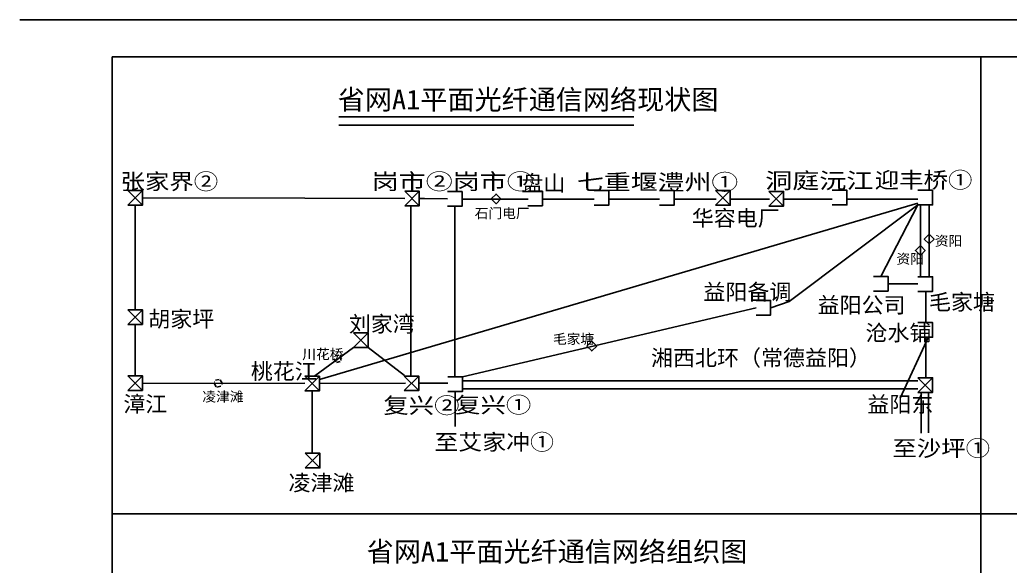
# Model space of a CAD drawing. Header units: metres. Extents: x 17 to 1264, y 17 to 859.
# Drawn here: x 17 to 776, y 440 to 859 of the extents above; entities that cross this region are included whole.
import ezdxf

# ---------------------------------------------------------------- set-up
doc = ezdxf.new("R2010")
doc.units = ezdxf.units.M
for name, color, linetype in [('LINES', 7, 'Continuous'), ('POLYLINES', 4, 'Continuous'), ('RECTS', 7, 'Continuous'), ('TEXTS', 3, 'Continuous')]:
    doc.layers.add(name, color=color, linetype=linetype)

msp = doc.modelspace()

# ---------------------------------------------------------------- linework, layer by layer
at = {"layer": 'LINES'}
for p, q in [((87.76, 830.45), (87.76, 45.22)), ((1179.14, 830.45), (87.76, 830.45)), ((753.83, 830.45), (753.83, 158.69)), ((261.5, 784.37), (487.72, 784.37)), ((261.5, 778.03), (487.72, 778.03)), ((99.64, 727.78), (110.87, 716.54)), ((110.87, 727.78), (99.64, 716.54)), ((110.87, 722.16), (235.43, 722.02)), ((235.43, 722.02), (312.04, 721.73)), ((312.04, 727.34), (323.13, 716.11)), ((323.13, 727.34), (312.04, 716.11)), ((323.13, 721.73), (327.02, 721.73)), ((344.73, 721.44), (323.2, 721.73)), ((550.36, 727.78), (561.59, 716.54)), ((561.59, 727.78), (550.36, 716.54)), ((591.26, 727.2), (602.49, 715.97)), ((602.49, 727.2), (591.26, 715.97)), ((105.26, 716.69), (105.26, 684)), ((705.45, 718.06), (246.52, 582.98)), ((316.65, 716.11), (316.65, 585.65)), ((350.35, 715.39), (350.35, 584.93)), ((356.25, 721.3), (406.51, 721.3)), ((417.59, 721.3), (457.34, 721.3)), ((468.57, 721.3), (507.31, 721.3)), ((518.68, 721.3), (550.79, 721.3)), ((562.03, 721.3), (591.55, 721.3)), ((602.63, 721.3), (639.79, 721.3)), ((705.45, 716.83), (606.67, 642.82)), ((651.02, 721.3), (705.45, 721.3)), ((677.01, 661.9), (705.45, 716.76)), ((707.54, 716.83), (707.54, 661.68)), ((714.16, 716.83), (714.16, 661.68)), ((105.26, 684), (105.26, 636.34)), ((682.55, 656.28), (705.45, 656.28)), ((711.5, 650.45), (711.5, 626.54)), ((606.67, 642.82), (592.63, 637.85)), ((99.64, 636.34), (110.87, 625.1)), ((110.87, 636.34), (99.64, 625.1)), ((356.32, 584.86), (581.39, 637.85)), ((105.33, 625.1), (105.33, 585.79)), ((272.73, 618.62), (283.96, 607.39)), ((283.96, 618.62), (272.73, 607.39)), ((713.59, 615.6), (691.99, 568.66)), ((711.5, 615.31), (711.5, 584.5)), ((272.73, 607.39), (243.07, 585.79)), ((258.19, 600.48), (258.04, 600.34)), ((283.96, 607.39), (311.75, 585.94)), ((257.75, 599.62), (257.75, 599.62)), ((263.08, 597.17), (263.08, 597.31)), ((263.37, 598.03), (263.51, 598.03)), ((99.64, 585.79), (110.87, 574.56)), ((110.87, 585.79), (99.64, 574.56)), ((235.29, 585.36), (246.52, 574.13)), ((246.52, 585.36), (235.29, 574.13)), ((311.47, 585.5), (322.7, 574.42)), ((322.7, 585.5), (311.47, 574.42)), ((110.87, 579.89), (235.29, 579.96)), ((166.03, 580.9), (165.88, 580.75)), ((166.31, 581.62), (166.31, 581.62)), ((171.5, 578.3), (171.5, 578.3)), ((171.79, 579.02), (171.93, 579.17)), ((246.09, 579.89), (312.47, 579.96)), ((317.08, 579.89), (317.08, 579.89)), ((322.7, 579.96), (345.16, 579.96)), ((356.39, 581.83), (705.31, 581.83)), ((705.45, 584.21), (716.68, 572.98)), ((716.68, 584.21), (705.45, 572.98)), ((240.91, 574.13), (240.91, 526.32)), ((350.63, 546.77), (350.71, 573.7)), ((356.39, 575.64), (705.45, 575.64)), ((707.97, 572.54), (707.97, 541.73)), ((713.66, 572.83), (713.66, 542.02)), ((235.72, 526.32), (246.95, 515.09)), ((246.95, 526.32), (235.72, 515.09)), ((87.83, 479.81), (1179.07, 479.81))]:
    msp.add_line(p, q, dxfattribs=at)
at = {"layer": 'POLYLINES'}
for points in [[(385.75, 721.41), (381.98, 725.18), (378.21, 721.41), (381.98, 717.64), (385.75, 721.41), (385.75, 721.41)], [(717.93, 690.6), (714.16, 694.37), (710.39, 690.6), (714.16, 686.83), (717.93, 690.6), (717.93, 690.6)], [(711.15, 681.79), (707.38, 685.56), (703.61, 681.79), (707.38, 678.02), (711.15, 681.79), (711.15, 681.79)], [(459.16, 608.52), (455.39, 612.29), (451.62, 608.52), (455.39, 604.75), (459.16, 608.52), (459.16, 608.52)], [(261.47, 601.64), (258.66, 601.04)], [(263.55, 598.83), (262.15, 601.33)], [(257.66, 598.83), (259.06, 596.32)], [(259.74, 596.01), (262.55, 596.61)], [(165.85, 579.95), (167.3, 577.34)], [(169.8, 582.87), (166.88, 582.24)], [(168.01, 577.02), (170.92, 577.65)], [(171.96, 579.95), (170.51, 582.55)]]:
    msp.add_lwpolyline(points, dxfattribs=at)
at = {"layer": 'RECTS'}
for points in [[(16.84, 858.82), (1207.43, 858.82), (1207.43, 16.85), (16.84, 16.85)], [(99.64, 727.78), (110.87, 727.78), (110.87, 716.54), (99.64, 716.54)], [(312.04, 727.34), (323.13, 727.34), (323.13, 716.11), (312.04, 716.11)], [(344.73, 727.06), (355.96, 727.06), (355.96, 715.82), (344.73, 715.82)], [(406.36, 727.34), (417.59, 727.34), (417.59, 716.11), (406.36, 716.11)], [(457.19, 727.78), (468.43, 727.78), (468.43, 716.54), (457.19, 716.54)], [(507.31, 727.78), (518.54, 727.78), (518.54, 716.54), (507.31, 716.54)], [(550.36, 727.78), (561.59, 727.78), (561.59, 716.54), (550.36, 716.54)], [(591.26, 727.2), (602.49, 727.2), (602.49, 715.97), (591.26, 715.97)], [(639.79, 728.06), (651.02, 728.06), (651.02, 716.83), (639.79, 716.83)], [(705.45, 728.06), (716.68, 728.06), (716.68, 716.83), (705.45, 716.83)], [(671.32, 661.97), (682.55, 661.97), (682.55, 650.74), (671.32, 650.74)], [(705.45, 661.68), (716.68, 661.68), (716.68, 650.45), (705.45, 650.45)], [(581.47, 643.54), (592.55, 643.54), (592.55, 632.3), (581.47, 632.3)], [(99.64, 636.34), (110.87, 636.34), (110.87, 625.1), (99.64, 625.1)], [(705.45, 626.54), (716.68, 626.54), (716.68, 615.31), (705.45, 615.31)], [(272.73, 618.62), (283.96, 618.62), (283.96, 607.39), (272.73, 607.39)], [(99.64, 585.79), (110.87, 585.79), (110.87, 574.56), (99.64, 574.56)], [(235.29, 585.36), (246.52, 585.36), (246.52, 574.13), (235.29, 574.13)], [(311.47, 585.5), (322.7, 585.5), (322.7, 574.42), (311.47, 574.42)], [(345.16, 584.93), (356.39, 584.93), (356.39, 573.7), (345.16, 573.7)], [(705.45, 584.21), (716.68, 584.21), (716.68, 572.98), (705.45, 572.98)], [(235.72, 526.32), (246.95, 526.32), (246.95, 515.09), (235.72, 515.09)]]:
    msp.add_lwpolyline(points, dxfattribs=at)

# ---------------------------------------------------------------- texts
at = {"layer": 'TEXTS'}
for s, height, width, p in [('省网A1平面光纤通信网络现状图', 15.2, 1.051643, (260.63, 790.01)), ('张家界②', 12.16, 1.185185, (94.03, 728.66)), ('岗市②岗市①', 12.16, 1.30985, (286.7, 728.66)), ('盘山', 12.16, 1.066667, (401.47, 727.36)), ('七重堰澧州①', 12.16, 1.302975, (444.09, 728.23)), ('洞庭沅江', 12.16, 1.311818, (588.38, 729.38)), ('迎丰桥①', 12.16, 1.185185, (672.33, 729.81)), ('石门电厂', 7.6, 1.066667, (365.61, 706.62)), ('华容电厂', 12.16, 1.066667, (532.07, 700.58)), ('资阳', 7.6, 1.066667, (718.41, 685.45)), ('资阳', 7.6, 1.066667, (689.03, 671.63)), ('益阳备调', 12.16, 1.066667, (541, 643.99)), ('益阳公司', 12.16, 1.066667, (628.55, 633.91)), ('毛家塘', 12.16, 1.066667, (713.95, 636.21)), ('胡家坪', 12.16, 1.066667, (115.34, 623.25)), ('刘家湾', 12.16, 1.066667, (269.13, 619.36)), ('沧水铺', 12.16, 1.066667, (665.27, 612.59)), ('毛家塘', 7.6, 1.066667, (425.66, 610.14)), ('湘西北环（常德益阳）', 12.16, 1.066667, (500.83, 593.44)), ('川花桥', 7.6, 1.066667, (233.42, 598.47)), ('桃花江', 12.16, 1.066667, (193.96, 583.07)), ('漳江', 12.16, 1.066667, (96.19, 558.02)), ('凌津滩', 7.6, 1.066667, (156.81, 565.93)), ('复兴②', 12.16, 1.230769, (295.63, 556.87)), ('复兴①', 12.16, 1.230769, (350.63, 557.3)), ('益阳东', 12.16, 1.066667, (666.71, 557.73)), ('至艾家冲①', 12.16, 1.15942, (334.79, 528.79)), ('至沙坪①', 12.16, 1.185185, (685.87, 524.03)), ('凌津滩', 12.16, 1.066667, (222.91, 497.54)), ('省网A1平面光纤通信网络组织图', 15.2, 1.051643, (282.81, 443.25))]:
    msp.add_text(s, height=height, dxfattribs=dict(at, width=width)).set_placement(p)

doc.saveas('drawing.dxf')
